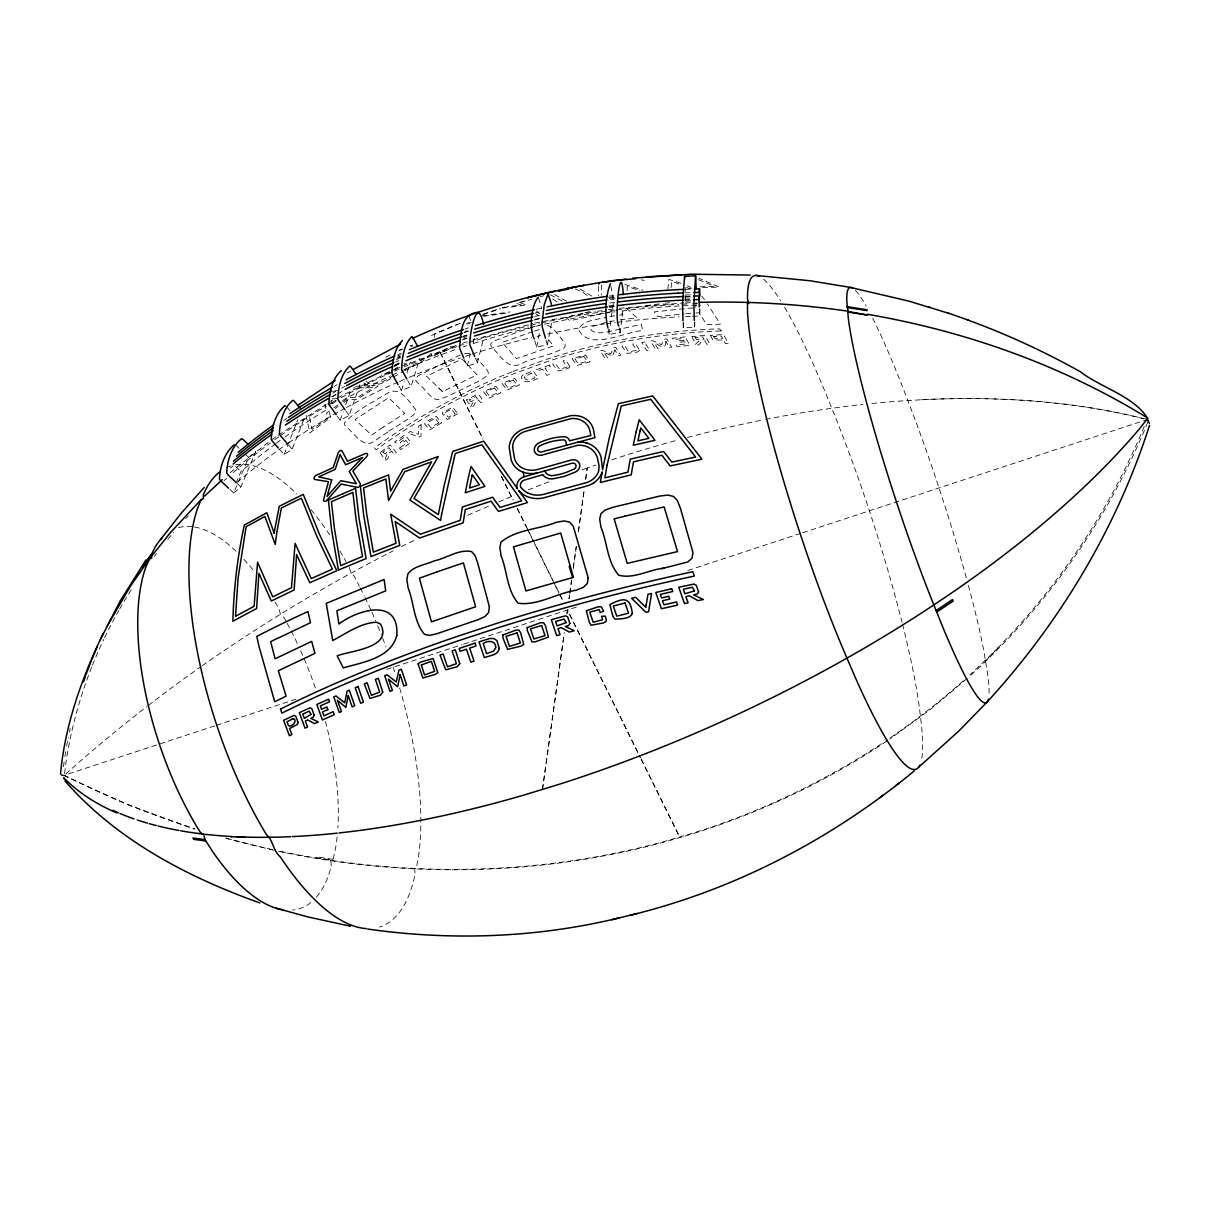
<?xml version="1.0" encoding="UTF-8"?>
<svg xmlns="http://www.w3.org/2000/svg" width="1210" height="1210" viewBox="0 0 1210 1210"><rect width="100%" height="100%" fill="white"/><g stroke="black" fill="none" stroke-linecap="round" stroke-linejoin="round"><path stroke-width="0.75" stroke-dasharray="5 3.75" d="M667.829 289.175L668.888 279.389L681.124 283.291M627.158 290.748L627.249 286.392L639.969 290.733M671.081 287.617L671.716 281.416L681.124 284.683M968.378 585.383A209.285 21.372 71.8 0 1 984.093 652.553L986.483 666.77A210.298 21.583 71.8 0 1 988.978 694.888M692.574 316.324L699.667 316.052L700.242 305.162M683.06 322.526L683.302 327.713L694.601 327.335L694.918 321.89M695.75 307.355L696.068 301.91M683.302 327.713L683.68 322.268M685.163 300.488L685.193 287.526M598.33 286.21L598.39 295.709M434.178 337.484L434.481 333.93L457.456 324.31M601.567 284.97L601.491 295.134M607.859 327.456L609.008 334.278L620.11 332.916L623.316 307.476M63.48 766.671L64.115 761.786M64.553 773.538L65.9 763.147A675.346 531.099 2.4 0 1 91.763 666.952M609.008 334.278L613.47 301.532L610.702 284.879M542.367 789.54L564.253 632.467M566.855 613.773L567.369 610.037L640.241 757.475M568.942 598.829L569.456 595.093M569.713 593.218L571.543 580.15M573.358 567.067L576.217 546.527M578.304 531.583L584.294 488.628M585.595 479.281L587.152 468.073L595.97 465.064M542.564 789.48L564.163 634.282M567.021 613.712L567.55 609.976L640.408 757.415M569.108 598.769L569.623 595.033M569.895 593.157L571.71 580.089M573.268 568.881L576.383 546.466M578.471 531.523L584.445 488.568M585.746 479.22L587.304 468.013M64.901 756.628L65.763 751.334M534.684 340.494L536.65 347.134L547.389 344.85L552.289 319.259M66.626 746.056L68.365 737.253M536.65 347.134L539.962 330.678M69.409 731.959L70.24 728.435M316.354 897.17A192.36 79.799 71.9 0 0 331.313 866.163L330.738 860.295L332.765 860.144L334.958 851.296A191.513 79.104 71.9 0 0 337.151 836.594M431.471 335.442L460.481 323.146M464.443 359.642L467.166 366.025L477.421 362.849L484.015 336.637M467.166 366.025L470.342 353.774M473.08 343.277L474.441 338.013M398.861 386.005L401.417 390.558L411.067 386.565L419.704 358.236M401.417 390.558L404.185 381.695M406.953 372.816L410.281 362.183M337.151 415.998L340.191 420.263L349.115 415.514L359.884 384.78M340.191 420.263L343.232 411.702M345.682 404.851L351.172 389.439M279.48 449.333L284.093 454.597L292.215 449.182L305.041 416.164M284.093 454.597L297.796 419.734M1144.252 426.434L1140.712 434.98A815.359 753.331 30.2 0 1 995.981 649.725M1147.791 422.169C1108.814 518.031 1047.951 604.773 971.554 674.53L968.499 677.267M233.681 492.984L240.926 486.995L255.734 451.557L248.67 457.44L233.681 492.984L229.87 489.4M235.935 483.35L240.956 471.492L254.1 460.481A665.666 524.444 2.4 0 1 274.715 444.448M713.567 336.486L715.17 338.694L722.627 338.482L721.326 336.047L713.567 336.486L715.715 336.244M985.515 661.008L997.766 648.091L983.11 662.414A815.359 753.331 30.2 0 1 969.966 674.741M967.153 678.462L930.097 709.68L889.758 739.068M65.718 774.037L75.413 765.416A922.338 534.154 -29.5 0 1 147.045 706.428M230.384 468.179L233.046 465.941M230.082 472.686L268.892 441.847M237.266 482.245L249.184 472.278A671.641 526.925 2.4 0 1 287.36 443.722M329.528 410.886L326.624 412.988L327.623 417.964L312.165 429.474L309.155 415.484M387.654 432.121L371.742 442.739L367.613 443.919C358.054 441.272 352.125 431.365 344.684 425.164L344.578 422.714C356.92 409.57 374.087 401.493 389.348 392.116C401.085 387.276 408.98 401.659 415.469 409.298L415.575 412.217C415.136 416.285 380.984 435.313 389 431.214M271.766 439.699L276.772 436.19M278.255 435.161L326.11 404.458M331.177 403.308L335.654 400.253L330.965 400.692M331.979 404.049L336.259 401.13M333.915 407.785L341.296 402.764M342.763 401.765L349.161 397.47L357.116 397.727L373.134 387.639L353.275 388.017M335.17 408.466L338.104 406.469M344.003 402.446L348.692 399.255L356.647 399.527L378.065 386.111L371.636 385.748A17.348 7.094 -25 0 0 381.861 383.192L382.935 382.753A17.711 7.124 -23.4 0 0 387.124 380.726L391.949 377.959M886.824 741.08C823.511 783.505 753.603 816.039 680.459 837.456L680.292 837.501C549.431 876.161 408.904 879.489 275.729 850.691M347.225 373.013L350.371 371.137M327.713 403.52L334.157 399.769M399.255 367.553L393.159 370.774M393.991 375.357L386.005 379.955A14.611 5.884 -23.4 0 1 381.71 381.937L380.832 382.269A14.293 5.838 -25 0 1 373.406 384.039L371.107 383.751A14.686 4.84 -26.4 0 1 369.776 383.404L367.734 382.526A17.258 5.687 -26.4 0 1 366.479 381.029M393.552 377.036L403.081 371.727M385.703 357.283L391.98 353.94M332.735 396.593L336.047 394.778M337.696 393.87L342.672 391.148M337.454 397.954L389.665 371.697M442.603 391.647L426.525 376.219L462.038 358.931L477.027 374.828L442.603 391.647L438.111 387.487M396.305 359.809L399.799 357.903A6.443 2.012 -22 0 0 400.767 357.313M394.566 365.238L399.315 362.652M394.112 366.615L398.861 364.044M405.048 369.277L417.359 362.773A19.995 7.835 -20.6 0 0 426.767 355.528M404.654 370.88L418.524 363.529A23.081 9.06 -20.6 0 0 428.174 356.663L428.869 355.891A22.899 8.818 -19 0 0 430.427 353.683M389.514 371.561L386.655 372.967A2.964 0.953 -24.9 0 1 383.978 373.587M390.164 372.332L387.109 373.829A6.005 1.936 -24.9 0 1 381.165 374.994M434.299 354.333L451.239 346.468M394.883 365.511L399.708 363.363M391.269 370.986L399.285 367.416M454.158 346.453L431.531 356.98L431.244 353.411M464.232 332.327L467.363 331.026L464.141 330.844M462.447 337.015L467.453 334.943M463.49 337.832L466.788 336.471M402.507 365.98L457.229 345.001M460.269 354.908L418.373 375.69L415.832 378.231L415.741 380.515L417.813 383.041C424.861 387.865 428.869 397.47 437.43 399.829L447.352 396.502L480.385 380.363L488.159 374.994L488.25 372.151L486.102 368.581L476.77 358.417M456.972 346.589L422.078 359.446A675.346 531.099 2.4 0 0 404.17 366.872M513.101 371.44L545.604 359.657A681.623 649.18 73.7 0 1 719.451 328.833L721.447 330.935L720.676 330.95M483.289 314.131L490.186 311.651M482.714 314.751L500.607 308.626M581.965 469.888L587.152 468.073M214.699 725.879L64.327 775.277L78.317 782.235A815.374 753.406 30.2 0 0 194.946 828.835M216.499 725.289L298.84 698.246M386.565 669.417L461.751 644.733M463.536 644.144L578.319 606.437M687.764 570.485L800.793 533.353M802.593 532.763L1145.28 420.203M491.971 311.076L499.095 308.747M463.46 339.193L466.924 338.059M462.402 343.307L471.023 340.509M472.747 339.95L532.929 323.509M532.823 331.616L502.044 342.415L516.504 358.568L553.484 345.909L546.965 337.862M534.487 331.071L539.509 329.453M280.886 851.447A815.374 753.406 30.2 0 0 315.659 857.951L333.098 860.658A815.374 753.406 30.2 0 0 403.127 867.842L420.672 868.72A815.374 753.406 30.2 0 0 663.035 841.857L696.31 832.072A815.359 753.331 30.2 0 0 884.313 741.836M524.142 301.048L516.307 303.377L521.283 305.011L506.914 306.674M521.692 302.122L524.943 301.169M540.144 296.722L543.744 295.754M528.256 300.231L531.674 299.309M541.218 324.719L520.935 330.859L493.861 341.084L491.063 343.186L490.746 345.304L492.909 348.117C500.395 355.74 508.548 371.243 521.616 363.408C535.486 356.799 551.896 355.422 564.889 347.255L565.191 344.593L561.455 338.588L552.002 327.471L545.68 324.401M583.084 313.178L565.811 317.459L570.107 320.741L617.765 310.153M584.838 312.755L590.102 311.499M605.938 322.389L592.824 326.367L590.752 328.288L591.191 330.315L595.789 332.886L604.35 332.674L641.406 324.25L642.601 330.557C624.784 331.555 589.27 351.777 578.41 329.286C583.613 319.743 597.12 319.788 606.497 317.217M539.811 318.215L534.351 319.395M502.649 307.582L505.493 306.977M502.195 308.096L526.652 305.117L520.073 302.606M534.729 323.07L595.32 311.575M332.538 391.42L339.329 390.089M464.655 353.501L470.917 353.562M608.721 297.463L615.603 296.193M609.25 298.416L616.45 297.085M609.386 321.754L616.283 320.484M609.477 307.491L616.223 306.266M609.84 316.581L614.604 315.81M482.019 315.81L510.121 311.953M483.577 316.324L506.37 313.178M645.626 305.676L663.019 303.438M608.796 305.948L615.678 304.996M597.18 311.318L606.528 310.017M608.388 309.76L613.999 308.974M619.55 315.144L622.847 314.691L619.051 311.167M619.943 319.879L636.823 317.776L622.968 305.041M619.323 308.323L683.559 302.969M664.819 303.211L672.079 302.5M684.24 308.641L654.217 311.908L657.711 316.642L684.058 313.889M332.039 398.998L338.83 398.362M685.873 313.738L691.273 313.269M690.638 287.299L687.401 285.878M691.47 288.207L688.853 288.404L685.767 286.921M685.843 301.199L690.925 300.851M687.855 308.308L694.192 307.869M696.022 312.982L699.183 312.785L706.64 324.704L720.313 324.144L707.502 303.982M355.574 386.293L370.351 385.672L365.178 384.084M1146.203 419.159C1073.028 400.692 996.934 396.033 921.733 399.739L905.307 400.707A922.307 534.109 -29.5 0 0 870.066 403.686M699.94 286.846L714.218 286.256L695.629 278.497M702.617 287.647L719.269 287.072L699.032 278.345M467.605 322.828L471.174 322.677M466.379 323.902L469.949 323.736M685.389 289.326L692.423 289.039M685.147 292.88L690.441 292.669M684.905 296.465L691.984 296.193M685.147 299.142L690.456 298.93M684.648 300.08L691.772 299.808M685.314 302.908L690.562 302.697M696.733 305.298L679.748 305.964A665.666 524.444 2.4 0 0 618.658 311.378M685.495 316.612L690.804 316.4M685.525 295.043L694.661 294.711M575.037 288.933L582.57 292.17L588.574 296.374M333.068 859.342L316.324 856.741L316.097 857.557L332.765 860.144M624.904 284.426L643.055 290.279M65.582 776.003L64.569 775.822L127.458 804.65L194.855 829.198M641.239 279.843L644.264 280.402M273.989 850.312L223.941 837.865M1143.526 418.736L1134.662 416.542A922.307 534.109 -29.5 0 0 921.112 399.769M550.127 294.68L562.166 300.942M554.588 294.59L566.673 301.29M580.029 289.009L593.036 296.783M552.652 298.946L557.931 302.44M535.743 313.602L538.027 315.507M536.302 310.864L539.857 313.813M235.602 466.455L240.956 471.492M237.115 483.395L240.926 486.995M236.328 445.719L239.081 448.32M245.932 454.839L248.67 457.44M288.766 445.235L292.215 449.182M286.634 406.878L289.992 410.734M701.785 296.132L704.462 299.566M346.075 411.234L349.115 415.514M407.664 380.484L411.067 386.565M440.334 352.549L483.017 438.927M501.424 476.18L513.146 499.896M517.336 508.366L562.529 599.812M641.255 759.109L679.778 837.063M440.137 352.624L482.835 438.988M501.242 476.241L512.964 499.957M517.154 508.427L526.365 527.046M527.197 528.74L559.005 593.097M559.837 594.791L562.347 599.873M641.088 759.169L679.612 837.123M349.282 567.384L351.112 573.116L353.88 575.809A233.636 89.177 71.9 0 1 359.415 586.29M475.394 358.054L477.421 362.849M469.253 317.156L470.705 320.62M545.937 339.859L547.389 344.85M538.541 297.978L541.687 308.792M306.07 415.348L309.881 432.847L330.527 417.465L329.543 412.459M325.747 408.375L324.9 403.974M619.263 327.804L620.11 332.916M699.319 308.701L699.667 316.052M694.374 322.147L694.601 327.335M397.697 356.511A3.358 0.771 -23.5 0 1 399.965 356.224A3.358 0.771 -23.5 0 1 398.831 357.525M404.473 363.03A7.23 2.299 -23.5 0 1 403.913 363.499M406.348 363.121A10.345 3.282 -23.5 0 1 404.503 364.452M410.734 346.393A13.976 3.131 -22 0 1 412.761 346.045M399.088 350.839A13.733 2.027 -25 0 1 402.446 349.206M397.682 355.74A6.458 1.482 -23.5 0 1 400.873 354.832M410.039 345.697A17.122 3.842 -22 0 1 412.746 345.077M399.058 350.31A16.88 2.48 -25 0 1 402.053 348.873M397.772 367.235A49.353 15.927 -23.3 0 1 395.08 368.687M365.163 384.099A20.252 6.67 -26.4 0 1 363.802 382.753M178.49 527.666A191.966 79.467 71.7 0 1 193.025 526.789M194.553 527.015A191.966 79.467 71.7 0 1 236.873 552.062M243.906 559.307A191.966 79.467 71.7 0 1 254.297 571.574M274.973 601.899A191.966 79.467 71.7 0 1 278.724 608.312L280.523 614.196L283.488 616.707A191.513 79.104 71.9 0 1 286.241 621.607M92.459 665.213A675.346 531.099 2.4 0 1 103.773 639.409M104.589 637.685A675.346 531.099 2.4 0 1 118.777 610.536M119.624 609.038A675.346 531.099 2.4 0 1 132.162 588.272M154.381 556.343A675.346 531.099 2.4 0 1 156.544 553.484M167.767 539.358A675.346 531.099 2.4 0 1 173.62 532.37M185.78 518.591A675.346 531.099 2.4 0 1 188.291 515.868M224.077 480.582A675.346 531.099 2.4 0 1 226.648 478.283M233.152 472.581A675.346 531.099 2.4 0 1 270.284 442.966M274.609 439.805A675.346 531.099 2.4 0 1 278.981 436.674M280.448 435.63A675.346 531.099 2.4 0 1 326.488 406.015M328.076 405.078A675.346 531.099 2.4 0 1 336.138 400.465M341.038 397.742A675.346 531.099 2.4 0 1 392.947 371.788M394.536 371.077A675.346 531.099 2.4 0 1 402.552 367.553M226.3 467.741A234.196 89.616 71.7 0 1 230.823 465.911M235.511 464.746A234.196 89.616 71.7 0 1 296.889 494.119M311.061 509.743A234.196 89.616 71.7 0 1 329.997 535.334M339.859 550.898A234.196 89.616 71.7 0 1 346.03 561.516M148.406 705.37A922.338 534.154 -29.5 0 1 200.936 666.68M202.342 665.682A922.338 534.154 -29.5 0 1 267.97 622.016L282.49 612.971A922.338 534.154 -29.5 0 1 341.401 578.471L356.315 570.258A922.338 534.154 -29.5 0 1 393.084 550.898M401.493 546.633A922.338 534.154 -29.5 0 1 416.694 539.115M467.756 515.263A922.338 534.154 -29.5 0 1 490.08 505.538M498.702 501.893A922.338 534.154 -29.5 0 1 514.235 495.48M528.089 489.929A922.338 534.154 -29.5 0 1 550.686 481.217M611.67 459.8A922.307 534.109 -29.5 0 1 676.889 440.274M687.507 437.43A922.307 534.109 -29.5 0 1 761.967 420.127M765.522 419.416A922.307 534.109 -29.5 0 1 825.84 409.116L841.782 406.953A922.307 534.109 -29.5 0 1 863.002 404.427M763.54 279.147A251.03 35.181 71.8 0 1 780.662 300.897M784.594 307.34A251.03 35.181 71.8 0 1 829.394 402.264L833.176 411.627A250.394 34.999 71.8 0 1 902.04 622.318M855.425 290.37A209.829 21.493 71.8 0 1 866.133 305.918M872.682 318.215A209.829 21.493 71.8 0 1 905.383 394.218L909.088 403.837A209.285 21.372 71.8 0 1 966.593 578.758M685.404 297.191A756.25 716.864 72.2 0 1 690.91 296.783M720.676 330.98A680.761 648.333 73.6 0 0 547.026 361.669L514.568 373.466A679.899 647.698 73.5 0 0 378.564 448.063L376.159 449.817L374.54 447.927L376.93 446.142A680.761 648.53 73.7 0 1 513.101 371.409M458.635 345.984A675.316 531.069 2.4 0 1 467.166 343.156M468.89 342.596A675.316 531.069 2.4 0 1 528.558 325.868M530.343 325.445A675.316 531.069 2.4 0 1 539.342 323.373M541.142 322.964A675.316 531.069 2.4 0 1 614.589 310.153M616.45 309.926A675.316 531.069 2.4 0 1 678.568 304.421M682.047 304.239A675.316 531.069 2.4 0 1 690.744 303.876M692.483 303.816A675.316 531.069 2.4 0 1 697.716 303.649M276.122 443.405A665.666 524.444 2.4 0 1 280.387 440.289M284.683 437.188A665.666 524.444 2.4 0 1 326.67 409.706M342.46 400.525A665.666 524.444 2.4 0 1 390.452 375.962M392.161 375.16A665.666 524.444 2.4 0 1 399.981 371.621M401.554 370.925A665.666 524.444 2.4 0 1 456.669 349.145M463.354 346.846A665.666 524.444 2.4 0 1 466.712 345.712M473.443 343.504A665.666 524.444 2.4 0 1 528.649 327.895M530.419 327.471A665.666 524.444 2.4 0 1 539.236 325.399M544.561 324.204A665.666 524.444 2.4 0 1 614.983 311.847M288.842 442.709A671.641 526.925 2.4 0 1 344.82 408.36M346.453 407.483A671.641 526.925 2.4 0 1 397.984 382.163M399.572 381.468A671.641 526.925 2.4 0 1 405.97 378.7M409.177 377.338A671.641 526.925 2.4 0 1 460.375 357.948M465.457 356.254A671.641 526.925 2.4 0 1 470.569 354.575M472.278 354.031A671.641 526.925 2.4 0 1 531.659 337.62M537.013 336.38A671.641 526.925 2.4 0 1 540.598 335.578M547.767 334.005A671.641 526.925 2.4 0 1 604.289 324.008M606.134 323.751A671.641 526.925 2.4 0 1 615.376 322.51M617.236 322.284A671.641 526.925 2.4 0 1 678.961 316.854M332.81 393.068A685.42 538.798 2.4 0 1 335.82 391.39M341.901 388.077A685.42 538.798 2.4 0 1 344.956 386.444M395.609 361.956A685.42 538.798 2.4 0 1 398.877 360.535M463.188 336.259A685.42 538.798 2.4 0 1 466.667 335.125M534.714 316.506A685.42 538.798 2.4 0 1 540.205 315.265M609.749 303.029A685.42 538.798 2.4 0 1 614.952 302.349M331.404 396.865A687.477 539.645 2.4 0 1 335.941 394.354M394.399 365.692A687.477 539.645 2.4 0 1 397.682 364.27M462.19 339.934A687.477 539.645 2.4 0 1 467.438 338.24M533.943 320.136A687.477 539.645 2.4 0 1 539.463 318.911M609.235 306.644A687.477 539.645 2.4 0 1 614.468 305.979M283.851 420.46A683.378 537.951 2.4 0 1 286.891 418.403M396.82 358.236A683.378 537.951 2.4 0 1 400.086 356.829M464.171 332.599A683.378 537.951 2.4 0 1 469.389 330.905M535.455 312.876A683.378 537.951 2.4 0 1 539.115 312.059M610.248 299.43A683.378 537.951 2.4 0 1 615.436 298.764M334.111 386.383A681.351 537.089 2.4 0 1 337.106 384.704M398.014 354.56A681.351 537.089 2.4 0 1 401.266 353.138M465.154 328.969A681.351 537.089 2.4 0 1 468.618 327.834M536.212 309.291A681.351 537.089 2.4 0 1 541.672 308.066M609.023 296.102A681.351 537.089 2.4 0 1 615.92 295.195M287.133 623.271A191.513 79.104 71.9 0 1 297.857 644.582M300.685 650.783A191.513 79.104 71.9 0 1 315.901 689.594M325.475 721.478A191.513 79.104 71.9 0 1 337.877 827.882M360.187 587.803A233.636 89.177 71.9 0 1 364.18 595.819M364.966 597.438A233.636 89.177 71.9 0 1 371.122 610.611M371.878 612.29A233.636 89.177 71.9 0 1 375.569 620.745M377.717 625.872A233.636 89.177 71.9 0 1 381.241 634.509M382.602 637.988A233.636 89.177 71.9 0 1 385.96 646.775M393.084 667.012A233.636 89.177 71.9 0 1 395.216 673.546M399.648 688.021A233.636 89.177 71.9 0 1 418.342 857.512L416.3 868.084L414.546 868.417L415.151 874.134A234.679 89.979 71.9 0 1 379.562 927.057M272.22 849.586A815.374 753.406 30.2 0 1 230.838 839.422M229.113 838.953A815.374 753.406 30.2 0 1 225.695 838.016M902.478 624.088A250.394 34.999 71.8 0 1 919.222 706.292L921.158 722.415A251.589 35.332 71.8 0 1 921.294 760.848M963.296 680.776A815.359 753.331 30.2 0 1 928.962 709.499L914.79 720.328A815.359 753.331 30.2 0 1 885.78 740.853M310.819 902.539A192.36 79.799 71.9 0 1 292.608 910.101M524.308 376.976C525.019 382.194 531.992 379.214 534.805 377.868L531.447 373.149L524.308 376.976M421.11 424.695L421.065 435.993L419.416 437.037L407.846 433.029L410.22 431.486L418.418 434.284L418.373 426.404L421.11 424.695M483.501 391.738L488.462 398.332L500.758 392.827L495.843 386.187L483.501 391.738M502.12 383.434L507.005 390.089L519.483 384.977L514.628 378.306L502.12 383.434M380.182 452.51L382.662 456.412L386.746 454.763L384.508 461.252L387.82 458.772L389.499 452.782L391.707 451.209L394.036 454.31L396.336 452.661L390.24 444.887L380.182 452.51M382.98 452.117L384.871 453.886L390.633 449.802L388.955 447.715L382.98 452.117M614.907 349.947L612.593 356.012L603.971 352.367L607.722 357.948L605.151 358.493L600.115 350.809L602.338 350.31L610.853 353.728L613.455 347.845L615.708 347.346L620.715 355.15L618.461 355.634L614.907 349.947M570.061 366.721L567.989 368.475L558.249 371.062L552.698 364.104L555.36 363.257L559.595 369.383L567.203 367.008L562.983 360.867L565.675 360.02L570.061 366.721M572.209 358.614L576.852 365.435L589.981 361.805L585.398 354.954L572.209 358.614M639.682 350.461L637.458 352.034L627.203 353.426L621.849 346.12L624.663 345.591L628.655 351.838L636.657 350.31L632.679 344.048L635.507 343.534L639.682 350.461M466.546 399.905L468.754 403.55L473.004 402.446L470.206 407.785L473.76 405.94L475.969 401.024L478.343 399.89C484.499 407.83 483.047 396.457 477.375 394.158L466.546 399.905M665.848 341.341C666.06 356.284 647.531 333.219 658.195 348.843L655.533 349.206L650.617 341.084L652.901 340.736L661.507 344.668L664.456 339.193L666.801 338.891L671.701 347.179L669.372 347.467L665.848 341.341M469.42 399.905L470.781 401.675L477.405 398.65L475.863 396.608L469.42 399.905M692.014 336.698L693.738 340.585L698.639 341.265L694.646 345.062L698.896 344.789L702.148 341.054L704.961 340.872L706.837 344.29L709.756 344.109L704.901 335.351L692.014 336.698M710.421 335.457L712.917 339.98L723.474 340.04L725.365 343.595L728.344 343.519L723.489 334.505L710.421 335.457M695.145 337.651L696.763 339.738L704.114 339.314L702.768 336.924L695.145 337.651M441.484 422.895L429.762 429.868L424.529 423.878L426.268 421.564L436.296 416.225L441.484 422.895M457.728 413.744L447.337 419.522L445.023 417.465L447.201 415.771L448.411 417.314L455.02 413.699L451.451 409.131L444.826 412.761L445.9 414.123L443.238 415.211L442.179 412.882L452.631 407.15L457.728 413.744M523.31 374.798L522.433 375.508A5.46 3.494 -8.3 0 0 521.404 377.898C523.975 385.355 533.837 380.091 538.42 378.306L533.111 370.835L523.31 374.798M400.223 447.488L399.466 448.033L400.631 449.591L411.067 442.512L405.078 434.859L394.672 441.786L395.67 442.981L403.701 437.642L405.017 439.215L400.313 442.315L401.357 443.647L406.031 440.5L407.558 442.542L400.223 447.488M383.041 427.251L371.621 435.161L355.044 419.552L388.652 397.712L404.715 413.351L383.041 427.251M438.761 422.865L430.805 427.584L427.13 422.94L435.131 418.267L438.761 422.865M494.557 388.017L486.193 391.738L489.672 396.381L498.021 392.675L494.557 388.017M513.312 380.091L504.812 383.57L508.245 388.244L516.731 384.78L513.312 380.091M549.416 365.133L536.332 369.7L537.285 371.046L542.504 369.216L546.829 375.372L549.461 374.45L545.15 368.294L550.353 366.479L549.416 365.133M583.734 356.526L574.977 359.007L578.229 363.802L587.152 361.291L583.916 356.481M644.612 342.052L641.769 342.521L646.7 350.552L649.558 350.129L644.612 342.052M685.132 336.894L672.261 338.24L673.078 339.571L683 338.543L684.043 340.282L678.25 340.887L679.082 342.279L684.89 341.734L686.13 343.988L676.087 344.91L677.04 346.62L690.002 345.41L685.132 336.894"/><path stroke-width="1.5" d="M699.229 306.871L699.077 295.905L693.754 296.117M699.077 295.905L699.289 298.583L699.471 288.751L694.192 288.963M60.5 774.158C64.947 724.926 81.932 677.645 103.304 633.375M610.46 283.715C605.802 294.363 604.304 313.844 607.859 327.456M162.246 537.679A191.966 79.467 71.7 0 0 155.061 547.222L151.416 554.649L151.613 558.309M1149.5 425.466C1116.679 527.862 1059.884 622.545 987.284 701.815M276.848 532.339L275.23 544.439L264.899 516.504L246.144 526.683L238.113 577.941L235.511 616.298L254.1 606.316L257.579 562.181L272.704 596.863L291.489 587.742L295.104 543.381L311.273 578.546L332.417 569.139L316.899 536.453L301.366 498.187L281.37 508.018L276.954 531.598M274.216 533.141L266.835 512.768L244.344 525.034C237.432 556.63 233.727 588.922 232.864 621.244L256.611 608.509L258.94 573.313L271.297 601.037L294.136 589.981L296.616 554.619L309.79 582.721L336.834 570.727L319.818 535.092L303.256 494.376L279.298 506.264L274.02 533.247M682.985 320.801L682.531 304.088L684.588 276.258L695.599 275.865L693.859 303.695L694.298 320.408M341.371 370.88A2.995 1.089 61.3 0 0 341.114 370.744C332.115 378.624 329.513 392.085 328.893 403.626A3.086 1.149 61.4 0 0 330.058 406.046L336.138 414.576M83.46 681.911L85.26 676.677M85.849 674.923L91.158 661.008M91.884 659.269L96.981 647.153M598.693 284.123L599.419 282.626L613.213 280.554L635.628 278.739M339.072 832.949A643.16 261.209 -25 0 0 522.871 795.394L562.196 783.354A643.145 261.194 -25.1 0 0 840.965 661.492L859.796 650.783A643.145 261.194 -25.1 0 0 931.942 606.195L949.079 594.7A643.145 261.194 -25.1 0 0 1138.882 429.52L1147.609 418.494C1134.783 396.593 1100.177 387.245 1080.288 371.712C1038.165 348.117 993.849 328.424 948.065 313.103M100.4 639.53L120.274 600.841L145.926 559.958M107.266 625.827L130.952 585.368L149.39 559.005L150.63 558.612M988.404 699.108A210.298 21.583 71.8 0 1 941.607 624.284L932.411 601.385A210.843 21.689 71.8 0 1 848.331 318.517L847.771 311.182L848.316 311.817M202.403 499.08L200.83 500.123L197.442 508.714A235.239 90.417 71.8 0 0 266.487 834.703C273.112 839.876 272.673 850.373 280.327 856.907A234.679 89.979 71.9 0 0 366.327 928.599M149.39 559.005L145.896 566.961A192.814 80.178 71.8 0 0 199.968 831.784L202.403 834.234L203.643 834.114L205.004 839.619L212.461 851.296A192.36 79.799 71.9 0 0 283.049 909.814M151.704 553.726L142.432 567.051L151.416 554.649M160.491 539.524L181.409 513.025L204.203 487.464M149.828 558.385L170.247 532.839L201.253 499.473M483.592 324.431C476.77 292.805 469.132 336.728 469.888 344.215A3.146 0.771 72.6 0 0 470.66 346.862L474.728 356.451M477.965 312.346C460.405 313.405 461.07 334.565 459.603 347.436A3.146 0.786 72.6 0 0 460.375 350.068L463.763 358.054M986.71 702.435L958.713 731.142L918.541 767.306M204.656 496.039L222.307 479.614M630.092 915.289C734.349 889.985 831.724 839.12 914.306 770.891M880.048 797.526L883.27 795.106M895.944 785.472L898.924 783.233M297.373 405.592L335.215 380.303M1149.424 423.228L1147.08 419.613L1147.745 418.07C1062.289 365.435 966.079 331.238 867.328 314.267M936.116 610.581L952.512 599.555L953.178 601.037L936.691 612.124M593.944 482.699L592.749 483.471A21.311 19.693 -27.2 0 1 587.576 485.815L544.666 497.582A27.512 25.183 -36.8 0 1 528.604 497.128L526.97 496.493A27.285 24.85 -40.2 0 1 518.727 490.504L527.469 502.573L498.429 511.437L491.033 501.197L465.275 509.546L463.158 522.841L419.658 538.027L395.216 521.555L399.769 545.392L370.971 556.57L363.741 515.566L360.353 486.299L388.637 474.91L390.588 491.154L403.036 469.359L438.277 456.473L413.986 498.49L438.338 514.613L444.312 484.847L452.706 451.421L483.728 441.166L517.457 488.734A9.075 7.926 -36.4 0 1 523.234 477.042M353.517 369.262L400.722 344.003M277.332 638.336L270.662 641.678L275.109 658.769L311.726 641.391L314.902 653.4L278.361 670.733L286.089 696.143L274.746 701.785L259 646.397L256.792 636.415L259.636 634.917A643.478 193.766 -13 0 1 306.886 612.033L307.975 611.549L310.501 622.711L277.362 638.487M291.701 719.405L287.012 721.72L288.57 725.834C293.954 727.482 298.325 717.122 291.701 719.405L293.667 718.755M316.007 475.454L333.173 467.574L338.301 452.691A2.36 1.286 -44 0 1 341.114 450.453L341.22 450.483A2.813 1.558 -42.4 0 1 342.052 451.012L347.527 461.222L365.42 453.584A2.601 1.649 -43.6 0 1 367.462 454.143A2.601 1.649 -43.6 0 1 366.645 456.639L352.897 471.038L360.111 483.471A2.511 1.724 -49.5 0 1 359.673 486.072A2.511 1.724 -49.5 0 1 357.192 487.297L341.144 484.091L326.76 500.441A2.42 1.618 -51.9 0 1 325.641 501.273L325.505 501.333A2.617 1.724 -53.5 0 1 323.645 499.322L328.5 481.716L314.978 479.493A2.541 1.512 -49.4 0 1 314.131 477.738A2.541 1.512 -49.4 0 1 316.007 475.348M412.504 338.422C450.876 320.726 490.958 306.796 531.916 296.45M554.997 291.126L546.996 292.911M661.734 568.685L687.885 561.924L691.984 558.203L692.982 552.622L680.383 508.109L677.328 500.577L673.501 496.448L667.92 495.071L659.783 496.055L612.502 507.368L605.03 510.121L600.916 513.766L599.691 519.105L600.916 526.94C607.39 542.549 607.148 562.181 618.794 575.219C633.843 579.227 648.893 569.668 663.821 568.201M570.031 566.235L569.229 566.477L572.648 577.548L573.464 577.336L560.699 533.02L513.448 546.844L525.942 590.949L572.648 577.548M523.219 477.027L572.194 463.173A3.554 3.146 -25 0 1 574.251 469.026L567.218 472.021A57.369 50.185 -28.3 0 1 552.622 475.606A8.621 7.608 -29 0 1 545.438 472.112L544.833 470.735M558.339 290.884L568.231 289.205M559.307 291.02L560.185 290.778M527.394 297.766L535.879 295.543M527.983 297.645L537.421 295.179M367.628 929.038C451.194 940.972 537.134 937.856 619.248 917.891M611.716 919.721L637.443 913.49M535.107 295.709L562.408 289.523M536.499 295.391L548.493 292.578M561.047 289.795L572.98 287.315M574.75 286.906L566.885 288.54L572.285 288.101M583.432 285.484L584.203 285.318L573.903 287.103M542.579 293.97L545.105 293.501M572.269 287.481L599.419 282.626M234.196 444.72C224.5 453.009 219.993 466.425 219.479 478.888A3.01 1.422 49.4 0 0 220.946 481.02L228.584 488.205M602.55 282.384L626.069 279.087M750.215 275.048L690.986 274.216L632.573 278.164M646.337 276.878L674.862 275.23M683.711 289.387L678.674 289.583A681.351 537.089 2.4 0 0 619.384 294.756M678.402 293.153L683.453 292.956M693.98 292.533L699.274 292.321M678.129 296.737L683.211 296.541M682.954 300.156L677.857 300.352A687.477 539.645 2.4 0 0 617.962 305.54M693.542 299.732L698.881 299.52M1147.08 419.613L1148.502 420.445M699.304 302.349C748.506 301.078 797.813 303.952 846.546 310.985M231.034 836.73L245.04 837.32M402.431 340.539C394.233 348.601 392.569 361.745 391.904 372.861A3.116 0.983 67.1 0 0 392.872 375.402L397.999 384.493M674.817 274.867L681.638 275.29M755.796 275.426L809.853 280.735L849.617 287.269M63.268 775.383L61.498 775.066M203.643 834.114L192.798 832.737A643.16 261.209 -25 0 1 180.714 830.801M205.004 839.619L192.98 838.046L193.66 839.362L205.745 840.95M847.197 306.659L867.056 309.805L867.086 310.652L847.318 307.522L846.818 300.988A209.829 21.493 71.8 0 1 852.702 288.116M847.65 311.393L867.6 315.099L847.65 311.953M467.952 315.507L468.92 316.445M350.416 926.194L307.945 916.953L275.593 908.044M585.458 442.648L586.971 443.057L583.916 442.346A24.548 20.691 -22.7 0 0 577.503 442.164M850.448 287.435L908.937 301.139L949.124 313.45M967.44 319.894L968.318 320.181M928.554 306.856L929.824 307.264M259.832 902.917C187.399 877.114 115.963 839.574 64.932 780.858M116.493 812.848C97.36 804.529 79.255 793.397 64.478 778.544M235.829 482.2L228.191 475.001A3.025 1.407 49.4 0 1 226.724 472.853C227.238 460.45 231.579 446.671 241.531 438.746A2.934 1.331 49.4 0 1 243.391 439.805L248.322 444.509M278.33 448.018L272.568 441.453A3.055 1.301 55.5 0 1 271.237 439.17C271.827 427.175 275.366 413.502 284.94 405.668A2.964 1.225 55.4 0 1 285.59 405.94M287.617 443.919L280.69 436.008A3.055 1.286 55.6 0 1 279.374 433.724C279.903 421.776 283.337 408.133 292.865 400.298A2.98 1.21 55.5 0 1 294.559 401.523L300.125 407.967M748.264 302.999L747.447 302.681L747.508 311.136A252.24 35.514 71.8 0 0 845.382 654.489L856.272 679.702A251.589 35.332 71.8 0 0 919.948 764.932M345.077 409.812L338.997 401.266A3.086 1.134 61.5 0 1 337.832 398.846C338.407 387.351 340.887 373.92 349.811 366.04A3.01 1.074 61.3 0 1 351.293 367.416L356.194 374.389M406.817 378.957L402.552 371.364A3.116 0.968 67.1 0 1 401.569 368.823C402.189 357.752 403.732 344.638 411.839 336.562A3.04 0.907 67 0 1 413.079 338.074L417.662 346.332M684.588 276.258L684.769 278.134M695.599 275.865L696.249 289.009M538.238 297.085C531.825 304.693 528.528 326.488 534.2 338.845M748.688 303.74L747.477 298.855L747.689 291.262A251.03 35.181 71.8 0 1 759.396 276.349M848.27 311.273L847.318 307.522M545.453 338.195L542.216 326.912L542.08 322.011L544.228 304.693L548.085 293.924L551.609 304.723M63.782 777.561L64.16 779.134M566.522 445.083L565.932 441.771A3.025 2.526 -23 0 0 563.043 439.895L559.731 440.122A52.726 44.437 -26.4 0 0 540.31 445.552A3.948 3.267 -29.1 0 0 541.036 452.086L594.927 437.642L593.671 430.805A23.943 20.086 -19.9 0 0 585.368 418.569L584.112 417.873A23.368 18.407 -18.6 0 0 580.074 416.316L578.637 415.983A23.731 18.634 -21 0 0 570.954 415.635L525.276 428.401A19.708 15.276 -27.1 0 0 517.29 432.454L516.277 433.256A20.207 15.579 -29.4 0 0 513.6 435.948L512.843 436.946A19.98 16.441 -32 0 0 509.244 447.972L511.255 460.36L513.01 464.156A25.138 21.856 -35.3 0 0 523.144 472.172L524.066 476.77M203.325 498.777L203.416 494.345L207.213 486.768A234.196 89.616 71.7 0 1 219.267 472.248M618.976 326.095C613.848 322.087 620.594 255.461 623.332 294.635M699.471 288.751L699.819 296.042M527.394 492.742A23.64 21.538 -40 0 1 522.614 489.339L520.739 487.222A5.43 4.749 -36.4 0 1 524.021 480.158L542.761 474.683A12.176 10.693 -32.1 0 0 545.952 477.511L547.283 478.147A12.342 10.89 -29 0 0 552.577 478.903L564.389 476.392L575.779 471.855A7.199 6.383 -25 0 0 579.484 463.733A7.199 6.383 -25 0 0 571.604 459.921L538.178 469.314A21.75 19.012 -32.4 0 1 523.023 468.346L521.843 467.71A21.538 18.725 -35.3 0 1 516.231 462.462L514.613 459.119L512.662 447.125A16.29 13.401 -32 0 1 516.61 437.007L519.801 434.103A16.032 12.433 -27.1 0 1 525.669 431.274L571.014 418.599A20.177 15.851 -21 0 1 578.667 419.28L581.012 420.157A20.389 17.106 -19.9 0 1 590.087 431.683L590.813 435.524L569.456 440.818A6.579 5.505 -23 0 0 563.331 436.734L559.217 437.052A56.31 47.447 -26.4 0 0 543.048 441.105L539.161 442.769A7.593 6.292 -29.1 0 0 534.26 449.817A7.593 6.292 -29.1 0 0 539.327 455.262L539.826 455.232A7.562 6.61 -32.1 0 0 541.747 455.126L577.684 445.295A21.281 18.876 -24.7 0 1 584.43 445.855L585.701 446.233A20.691 18.392 -21.5 0 1 597.528 458.469L598.693 464.05A17.681 15.73 -21.4 0 1 599.041 467.226L598.632 471.265A17.197 15.927 -23.3 0 1 592.779 479.311L591.856 480.007A17.575 16.229 -27.2 0 1 586.714 482.533L543.925 494.285A23.822 21.81 -36.8 0 1 527.394 492.742M586.971 443.072A24.276 21.583 -21.5 0 1 601.113 457.516L602.595 469.767L609.311 437.687L618.37 403.701L652.704 395.897L701.951 459.195L670.174 465.926L661.946 455.323L655.669 456.699L633.495 461.842L631.197 474.864L600.341 482.503L602.217 471.885A20.872 19.33 -23.3 0 1 593.944 482.699M537.225 472.898A25.38 22.173 -32.4 0 1 523.128 472.187M337.212 833.145A643.16 261.209 -25 0 1 292.306 836.609M290.582 836.7A643.16 261.209 -25 0 1 275.245 837.199L260.362 837.335A643.16 261.209 -25 0 1 237.115 836.775M231.927 836.518A643.16 261.209 -25 0 1 205.367 834.325M179.035 830.499A643.16 261.209 -25 0 1 158.041 826.006M156.241 825.553A643.16 261.209 -25 0 1 149.163 823.662M147.439 823.163A643.16 261.209 -25 0 1 137.335 820.017M134.083 818.913A643.16 261.209 -25 0 1 120.123 813.528M118.64 812.893A643.16 261.209 -25 0 1 112.848 810.277M236.479 456.2A683.378 537.951 2.4 0 1 273.369 427.765M288.419 417.374A683.378 537.951 2.4 0 1 331.222 390.981M344.789 383.494A683.378 537.951 2.4 0 1 393.568 359.673M408.284 353.35A683.378 537.951 2.4 0 1 462.432 333.173M474.638 329.256A683.378 537.951 2.4 0 1 533.64 313.299M546.436 310.456A683.378 537.951 2.4 0 1 606.785 299.899M618.915 298.325A683.378 537.951 2.4 0 1 678.402 293.138M233.439 461.222A685.42 538.798 2.4 0 1 273.279 430.563M286.876 421.201A685.42 538.798 2.4 0 1 329.801 394.762M346.483 385.627A685.42 538.798 2.4 0 1 393.976 362.667M407.12 357.056A685.42 538.798 2.4 0 1 461.433 336.834M473.685 332.901A685.42 538.798 2.4 0 1 532.884 316.914M545.725 314.071A685.42 538.798 2.4 0 1 606.27 303.498M618.431 301.925A685.42 538.798 2.4 0 1 678.129 296.722M233.091 464.05A687.477 539.645 2.4 0 1 271.69 434.45M285.333 425.058A687.477 539.645 2.4 0 1 328.379 398.559M345.122 389.408A687.477 539.645 2.4 0 1 392.766 366.403M405.94 360.777A687.477 539.645 2.4 0 1 460.435 340.509M474.486 336.032A687.477 539.645 2.4 0 1 532.113 320.559M543.154 318.109A687.477 539.645 2.4 0 1 607.496 306.886M238.158 452.313A681.351 537.089 2.4 0 1 273.475 424.997M289.946 413.563A681.351 537.089 2.4 0 1 332.614 387.23M346.151 379.759A681.351 537.089 2.4 0 1 394.778 355.982M409.449 349.675A681.351 537.089 2.4 0 1 463.43 329.528M475.59 325.626A681.351 537.089 2.4 0 1 534.396 309.7M547.147 306.871A681.351 537.089 2.4 0 1 607.299 296.329M382.753 692.029L380.545 695.13L370.003 698.472L364.286 683.937L367.144 682.773L371.409 695.357L379.653 692.059L375.402 679.445L378.291 678.296L382.753 692.029M348.238 695.508L345.848 707.381L337.363 700.227L341.477 711.48L339.254 712.448L333.763 696.915L335.987 695.947L344.714 702.844L347.058 691.152L349.297 690.199L354.727 705.748L352.14 706.852L348.238 695.508M298.053 722.4L297.403 724.457L289.583 728.511L291.867 734.546L289.417 735.756L283.609 720.298L294.09 715.382L295.784 716.229L298.053 722.4M400.132 674.605L397.636 686.781L388.44 679.143L392.388 690.426L389.998 691.349L384.674 675.74L387.064 674.817L396.245 681.911L398.937 670.204L401.327 669.281L406.62 684.92L403.868 685.994L400.132 674.605M314.071 714.974L313.405 717.031L310.864 718.438L318.26 721.916L314.509 723.671L307.794 719.889L305.328 721.054L307.552 726.938L305.011 728.133L299.324 712.645L310.138 707.789L311.862 708.652L314.071 714.974M311.015 714.444L304.33 718.377L302.772 714.082L309.246 711.147L311.015 714.444M418.1 663.897L422.85 678.008L435.464 674.348L437.823 672.624L433.059 658.482L420.414 662.157L418.1 663.897M459.77 663.73L457.214 666.74L445.734 669.811L440.001 655.109L443.147 654.02L447.443 666.786L456.427 663.7L452.132 650.904L455.278 649.8L459.77 663.73M606.376 619.974L606.21 621.305L603.533 622.908L591.206 625.237L589.376 622.409L586.336 610.793L598.073 606.815L601.309 606.83L603.593 611.126L600.266 612.653L599.252 609.628L589.769 612.124L593.157 622.258L602.656 619.747L601.491 616.313L605.287 616.162L606.376 619.974M502.785 635.084L503.058 638.275L507.595 649.377L521.177 646.064L523.733 644.401L520.648 632.83L518.924 630.092L515.838 630.168L502.785 635.084M489.369 606.739L488.628 612.457L485.059 616.465L478.252 619.641L436.402 633.874L429.414 635.401L424.498 634.342C413.623 621.577 414.047 602.867 408.103 587.788L406.863 579.363L407.891 573.933C413.956 565.72 425.345 565.01 433.982 560.926C446.414 558.43 458.575 548.932 471.628 551.594L475.031 555.511L477.647 562.801L489.369 606.739M632.316 613.47C630.274 619.172 620.064 618.794 614.786 619.127L612.91 616.253L609.855 604.622C623.921 597.301 630.319 596.938 632.316 613.47M646.185 605.106L645.883 607.435L635.673 597.301L631.559 598.3L646.08 612.351L648.575 611.761L651.54 593.49L647.925 594.337L646.185 605.106M527.197 627.612L527.439 630.803L532.007 641.935L535.122 641.875L548.448 637.095L545.377 625.494L543.623 622.742L540.462 622.772L527.197 627.612M495.722 647.652L493.589 651.071L486.602 653.642L483.229 643.629C487.706 640.09 496.145 640.529 495.722 647.652M588.196 577.82L587.319 583.492L583.417 587.349L576.081 590.268C556.721 593.097 537.905 605.998 518.213 603.215C506.914 590.465 507.368 571.377 501.167 556.146L499.851 547.586L501 542.186C516.11 529.299 538.571 529.572 556.555 522.206L564.299 520.95L569.608 522.115L573.237 526.138L588.196 577.82M441.589 514.462L440.652 520.466L409.857 500.033L431.637 461.812L404.73 471.688L388.576 500.471L385.839 478.978L363.545 487.948L366.736 514.326L373.33 552.123L396.003 543.305L390.709 514.25L420.43 534.215L460.223 520.315L462.371 507.02L464.337 506.355L492.591 497.204L499.987 507.429L521.661 500.804L481.822 444.751L455.202 453.538L441.589 514.462M607.087 465.169L604.864 477.859L627.93 472.157L630.244 459.165L654.867 453.432L663.64 451.511L671.852 462.084L695.599 457.047L650.723 399.3L621.259 405.97L607.087 465.169M468.557 476.664L465.245 492.788L484.923 486.359L471.068 466.5L468.557 476.664M472.097 475.5L469.541 488.023L479.417 484.786L472.308 474.668L472.097 475.5M636.158 431.788L633.223 445.265L654.958 440.274L639.228 419.779L636.158 431.788M640.06 430.972L637.912 440.863L648.832 438.338L640.831 427.932L640.06 430.972M499.216 648.439C498.399 655.533 489.233 655.366 484.348 657.68L479.024 641.845L489.884 638.472L493.211 638.532A6.806 6.519 66.5 0 1 497.038 641.013L499.216 648.439M396.789 635.432C391.163 658.149 362.334 662.324 343.292 667.89L337.151 655.82C350.582 650.602 393.22 647.955 380.53 624.118L376.446 622.212C360.338 622.984 346.544 633.284 332.735 640.544L326.246 603.382L384.099 579.484L385.703 590.873L336.864 610.778L338.891 624.027C357.752 609.598 399.481 597.135 396.789 635.432M569.88 623.422L568.745 625.389L565.327 626.538L574.281 630.697L569.29 632.059L561.274 627.688L558.022 628.625L560.064 634.66L556.676 635.613L551.321 619.656L565.539 615.814L567.687 616.873L569.88 623.422M698.593 591.947L697.383 593.883L693.738 594.866L703.312 599.555L697.973 600.659L689.367 595.819L685.873 596.575L688.097 602.807L684.467 603.593L678.765 587.243L693.995 584.097L696.249 585.232L698.593 591.947M566.083 622.621L557.114 625.888L555.617 621.456L564.117 619.112L566.083 622.621M694.495 590.904L684.86 593.747L683.317 589.225L692.423 587.289L694.495 590.904M331.706 479.78L327.093 496.418L340.902 480.718L356.33 483.713L349.236 471.446L362.637 457.471L345.621 464.761L340.086 454.521L335.155 469.389L318.714 476.891L331.706 479.78M280.523 709.045L281.915 713.144A611.7 169.536 -12.9 0 1 456.73 641.315L496.705 628.187A610.914 169.324 -12.9 0 1 690.486 576.883L694.328 576.066L692.876 571.725L689.034 572.527A610.929 170.247 -12.9 0 0 495.253 623.876L455.323 637.065A611.716 170.444 -12.9 0 0 280.554 709.06M327.804 709.559L322.495 711.964L323.962 715.851L333.158 711.692L334.278 714.641L322.404 719.995L316.823 704.492L328.651 699.168L329.528 701.785L320.378 705.899L321.542 709.317L326.882 706.927L327.804 709.559M342.869 493.725L328.394 500.108L331.54 529.662L338.392 570.076L366.116 558.551L358.946 517.623L355.589 488.326L342.869 493.725M343.065 496.584L331.449 501.711L334.414 528.377L340.66 565.599L362.486 556.509L355.997 518.893L352.881 492.425L343.065 496.584M358.054 686.539L355.226 687.719L360.64 703.282L363.454 702.102L358.054 686.539M421.367 664.955L424.498 674.953L434.677 671.308L431.335 661.371L421.367 664.955M436.674 571.997L419.416 578.198L431.456 621.864L475.621 606.77L463.385 562.877L436.674 571.997M475.076 643.16L459.165 648.454L460.102 651.283L466.44 649.18L470.796 662.142L474.017 661.083L469.646 648.106L476.029 645.989L475.076 643.16M517.033 632.936L506.067 636.324L509.44 646.382L520.406 642.994L517.033 632.936M541.641 625.555L530.509 628.867L533.897 638.956L545.014 635.643L541.641 625.555M625.086 603.004L613.334 605.983L616.752 616.147L628.534 613.198L625.086 603.004M624.723 516.216L614.151 518.878L627.234 563.376L677.524 551.594L664.139 506.93L624.723 516.216M670.779 589.028L655.79 592.492L661.416 608.766L677.645 605.076L676.541 601.975L663.957 604.818L662.505 600.735L669.75 599.071L668.782 596.288L661.552 597.967L660.357 594.382L672.745 591.524L671.837 588.786L670.779 589.028"/></g></svg>
